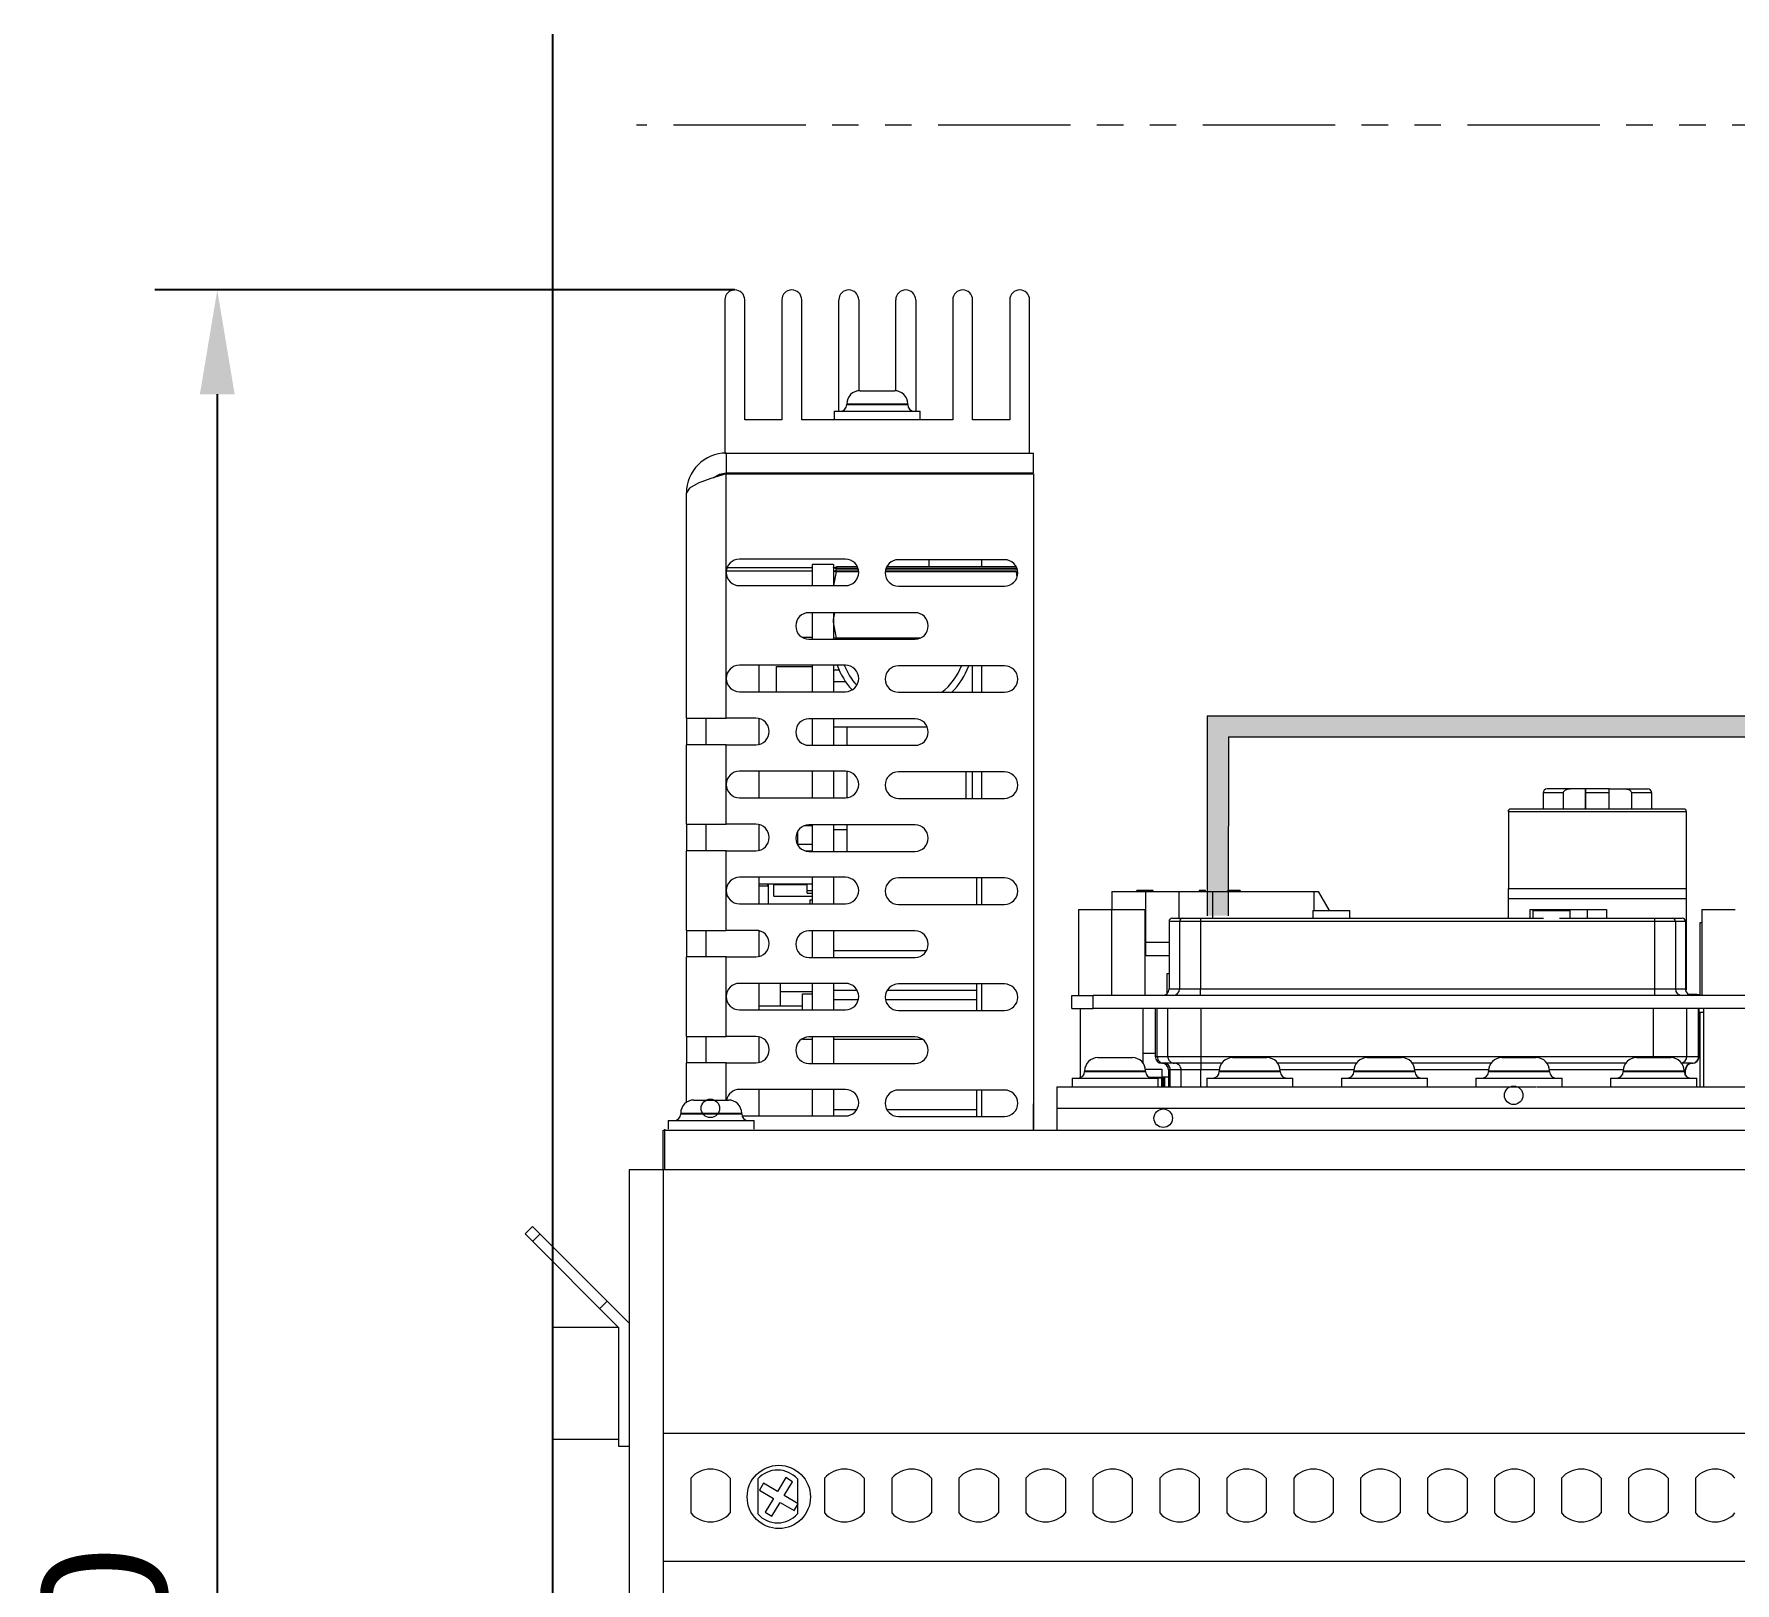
# Model space of a CAD drawing. Extents: x -194 to 239, y -574 to -265.
# Drawn here: x -146.89 to -106.08, y -387.18 to -350.04 of the extents above; entities that cross this region are included whole.
import ezdxf

# ---------------------------------------------------------------- set-up
doc = ezdxf.new("R2010")
doc.units = 0
doc.header["$LTSCALE"] = 0.5
doc.header["$PDMODE"] = 2
doc.linetypes.add('PHANTOM', pattern=[12.7, 6.35, -1.27, 1.27, -1.27, 1.27, -1.27])
doc.layers.get('0').update_dxf_attribs({"linetype": 'CONTINUOUS'})
doc.layers.get('DEFPOINTS').update_dxf_attribs({"linetype": 'CONTINUOUS'})
doc.layers.add('1', color=7, linetype='CONTINUOUS')
doc.styles.get("Standard").update_dxf_attribs({"font": 'arial.ttf', "height": 3})
doc.dimstyles.get("Standard").update_dxf_attribs({"dimtxt": 0.18, "dimasz": 0.18, "dimexe": 0.18, "dimexo": 0.0625, "dimgap": 0.09, "dimtad": 0, "dimtih": 1, "dimtoh": 1, "dimdec": 4, "dimzin": 0, "dimdsep": 46, "dimtxsty": 'Standard', "dimcen": 0.09, "dimadec": 0, "dimazin": 0, "dimtfac": 1, "dimtdec": 4, "dimtofl": 0, "dimtmove": 0, "dimatfit": 3, "dimfxl": 1, "dimtolj": 1, "dimtzin": 0, "dimarcsym": 0})

# ---------------------------------------------------------------- blocks, each defined once
blk = doc.blocks.new('*D146')
at = {"color": 1, "lineweight": -2, "transparency": 16777216}
for p, q in [((-130.075, -356.176), (-143.989, -356.176)), ((-142.489, -358.676), (-142.489, -430.268)), ((-133.664, -432.768), (-143.989, -432.768))]:
    blk.add_line(p, q, dxfattribs=at)
at = {"color": 1, "lineweight": 5, "transparency": 16777216}
for points in [[(-142.906, -358.676), (-142.072, -358.676), (-142.489, -356.176)], [(-142.906, -430.268), (-142.072, -430.268), (-142.489, -432.768)]]:
    blk.add_solid(points, dxfattribs=at)
at = {"layer": 'DEFPOINTS', "color": 0, "lineweight": 5, "transparency": 16777216}
for p in [(-130.075, -356.176), (-142.489, -432.768), (-130.075, -432.768)]:
    blk.add_point(p, dxfattribs=at)
at = {"color": 7, "lineweight": 5, "transparency": 16777216, "insert": (-144.917, -391.557), "char_height": 3, "attachment_point": 5, "rotation": 90}
blk.add_mtext('\\A1;260,0', dxfattribs=at)
blk = doc.blocks.new('*D145')
at = {"color": 1, "linetype": 'ByBlock', "lineweight": -2, "transparency": 16777216}
for p, q in [((-134.445, -350.04), (-134.445, -450.063)), ((6.811, -350.04), (6.811, -450.063)), ((-136.945, -448.563), (-139.445, -448.563)), ((-134.445, -448.563), (6.811, -448.563)), ((9.311, -448.563), (26.598, -448.563))]:
    blk.add_line(p, q, dxfattribs=at)
at = {"color": 1, "linetype": 'ByBlock', "lineweight": 5, "transparency": 16777216}
for points in [[(-136.945, -448.146), (-136.945, -448.979), (-134.445, -448.563)], [(9.311, -448.146), (9.311, -448.979), (6.811, -448.563)]]:
    blk.add_solid(points, dxfattribs=at)
at = {"layer": 'DEFPOINTS', "color": 0, "linetype": 'ByBlock', "lineweight": 5, "transparency": 16777216}
for p in [(-134.445, -350.04), (6.811, -350.04), (6.811, -448.563)]:
    blk.add_point(p, dxfattribs=at)
at = {"color": 7, "linetype": 'ByBlock', "lineweight": 5, "transparency": 16777216, "insert": (20.856, -446.135), "char_height": 3, "attachment_point": 5}
blk.add_mtext('\\A1;{\\fArial|b0|i0|c238|p34;447,0}', dxfattribs=at)

msp = doc.modelspace()

# ---------------------------------------------------------------- hatches: boundary and pattern name
at = {"lineweight": 5}
msp.add_hatch(color=256, dxfattribs=at).paths.add_polyline_path([(-118.74152, -366.38786), (-118.73977, -371.17969), (-118.23977, -371.17969), (-118.23345, -366.88786), (-72.60167, -366.88786), (-69.15688, -371.36218), (-68.80326, -371.00869), (-72.36085, -366.38786)])

# ---------------------------------------------------------------- linework, layer by layer
at = {"color": 7, "linetype": 'Continuous', "lineweight": 5}
for p, q in [((-130.31312, -356.41403), (-130.31312, -360.08595)), ((-129.83624, -359.29116), (-129.83624, -356.41403)), ((-128.94608, -356.41403), (-128.94608, -359.29116)), ((-128.4692, -359.29116), (-128.4692, -356.41403)), ((-127.57905, -359.08452), (-127.57905, -356.41403)), ((-127.10217, -356.41403), (-127.10217, -358.59334)), ((-126.21201, -358.59334), (-126.21201, -356.41403)), ((-125.73513, -356.41403), (-125.73513, -359.08452)), ((-124.84497, -356.41403), (-124.84497, -359.29116)), ((-124.3681, -359.29116), (-124.3681, -356.41403)), ((-123.47794, -356.41403), (-123.47794, -359.29116)), ((-123.00106, -360.08595), (-123.00106, -356.41403)), ((-127.07038, -358.59175), (-126.2438, -358.59175)), ((-127.38829, -358.90966), (-125.92589, -358.90966)), ((-127.38829, -358.90966), (-127.38829, -358.92556)), ((-127.38829, -358.92556), (-125.92589, -358.92556)), ((-125.92589, -358.92556), (-125.92589, -358.90966)), ((-128.94608, -359.29116), (-129.83624, -359.29116)), ((-124.84497, -359.29116), (-128.4692, -359.29116)), ((-127.69031, -359.08452), (-125.62386, -359.08452)), ((-127.69031, -359.08452), (-127.69031, -359.29116)), ((-125.62386, -359.29116), (-125.62386, -359.08452)), ((-123.47794, -359.29116), (-124.3681, -359.29116)), ((-130.31312, -360.08595), (-130.28132, -360.08595)), ((-130.28132, -360.08595), (-122.90569, -360.08595)), ((-130.28132, -360.08595), (-130.28132, -360.56282)), ((-122.90569, -360.56282), (-122.90569, -360.08595)), ((-130.46099, -360.60218), (-130.28132, -360.5853)), ((-130.28132, -360.56282), (-122.90569, -360.56282)), ((-130.28132, -362.94719), (-130.28132, -360.5853)), ((-130.28132, -360.5853), (-122.90569, -360.5853)), ((-129.83624, -360.57397), (-123.47794, -360.57397)), ((-129.83624, -360.57397), (-129.83624, -360.5853)), ((-127.03858, -360.56282), (-127.02744, -360.57397)), ((-126.975, -360.56282), (-126.975, -360.57397)), ((-126.33918, -360.57397), (-126.33918, -360.56282)), ((-126.28674, -360.57397), (-126.27559, -360.56282)), ((-123.47794, -360.57397), (-123.47794, -360.5853)), ((-122.90569, -360.5853), (-122.90569, -376.29963)), ((-131.23507, -366.44426), (-131.23507, -361.03969)), ((-127.42009, -362.62927), (-129.96341, -362.62927)), ((-128.21488, -362.75646), (-128.21488, -363.2651)), ((-127.70621, -362.75646), (-128.21488, -362.75646)), ((-127.70621, -362.75646), (-127.70621, -363.2651)), ((-123.6051, -362.64326), (-126.14843, -362.64326)), ((-125.41708, -362.64326), (-125.41709, -362.8176)), ((-124.14566, -362.8176), (-124.14567, -362.64326)), ((-130.28132, -365.49051), (-130.28132, -362.94719)), ((-128.21488, -362.91539), (-130.27973, -362.91539)), ((-128.21488, -362.83592), (-130.26121, -362.83592)), ((-127.70582, -362.83497), (-127.70621, -362.83563)), ((-127.70582, -362.91445), (-127.70621, -362.91511)), ((-127.69706, -363.2651), (-127.63522, -362.93445)), ((-127.63522, -362.8176), (-127.64157, -362.85209)), ((-127.64025, -362.88185), (-127.63522, -362.85497)), ((-127.12978, -362.8176), (-127.63522, -362.8176)), ((-127.11584, -362.85497), (-127.63522, -362.85497)), ((-127.10615, -362.89708), (-127.63522, -362.89708)), ((-127.10242, -362.93445), (-127.63522, -362.93445)), ((-123.32638, -362.93445), (-126.46522, -362.93445)), ((-123.32638, -362.89708), (-126.45981, -362.89708)), ((-123.32638, -362.85497), (-126.44808, -362.85497)), ((-123.32638, -362.8176), (-126.43208, -362.8176)), ((-123.30301, -362.85141), (-123.32638, -362.85497)), ((-123.32638, -362.85497), (-123.32163, -362.88208)), ((-123.32638, -362.93445), (-123.30512, -363.05556)), ((-129.96341, -363.2651), (-127.42009, -363.2651)), ((-126.14843, -363.27909), (-123.6051, -363.27909)), ((-125.75103, -363.91492), (-128.29435, -363.91492)), ((-128.21488, -363.91492), (-128.21488, -364.55075)), ((-127.70621, -363.91492), (-127.70621, -364.55075)), ((-127.63523, -364.52271), (-127.70621, -364.1383)), ((-128.45871, -364.50497), (-128.21488, -364.50497)), ((-128.29435, -364.55075), (-125.75103, -364.55075)), ((-127.70621, -364.50469), (-127.70583, -364.50534)), ((-127.70422, -364.55075), (-127.70143, -364.50591)), ((-125.62048, -364.52271), (-127.63523, -364.52271)), ((-127.54506, -364.55075), (-127.54328, -364.52271)), ((-127.42009, -365.17259), (-129.96341, -365.17259)), ((-129.48653, -365.80842), (-129.48653, -365.17259)), ((-129.07325, -365.20441), (-128.21488, -365.20441)), ((-129.07325, -365.80842), (-129.07325, -365.20441)), ((-128.21488, -365.17259), (-128.21488, -365.80842)), ((-127.70621, -365.17259), (-127.70621, -365.80842)), ((-123.6051, -365.18658), (-126.14843, -365.18658)), ((-124.3681, -365.82241), (-124.3681, -365.18658)), ((-130.28132, -366.44426), (-130.28132, -365.49051)), ((-127.57031, -365.29184), (-127.70621, -365.29184)), ((-127.70621, -365.56206), (-127.42317, -365.56206)), ((-129.96341, -365.80842), (-127.42009, -365.80842)), ((-126.14843, -365.82241), (-123.6051, -365.82241)), ((-131.23507, -366.44426), (-131.23507, -367.08009)), ((-131.23507, -366.44426), (-130.28132, -366.44426)), ((-130.7582, -367.08009), (-130.7582, -366.44426)), ((-129.56601, -366.44426), (-130.28132, -366.44426)), ((-129.48653, -367.06999), (-129.48653, -366.45435)), ((-125.75103, -366.45824), (-128.29435, -366.45824)), ((-128.21488, -366.45824), (-128.21488, -367.09407)), ((-127.70621, -366.45824), (-127.70621, -367.09407)), ((-127.38829, -366.66269), (-127.70621, -366.66269)), ((-127.38829, -366.66269), (-127.38829, -367.09407)), ((-125.45405, -366.66269), (-127.38829, -366.66269)), ((-130.28132, -367.08009), (-131.23507, -367.08009)), ((-131.23507, -368.98758), (-131.23507, -367.08009)), ((-130.28132, -368.03383), (-130.28132, -367.08009)), ((-130.28132, -367.08009), (-129.56601, -367.08009)), ((-128.29435, -367.09407), (-125.75103, -367.09407)), ((-130.28132, -368.98758), (-130.28132, -368.03383)), ((-127.42009, -367.71592), (-129.96341, -367.71592)), ((-129.48653, -368.35175), (-129.48653, -367.71592)), ((-128.21488, -367.71592), (-128.21488, -368.35175)), ((-127.70621, -367.71592), (-127.70621, -368.35175)), ((-127.38829, -367.71751), (-127.38829, -368.29995)), ((-123.6051, -367.7299), (-126.14843, -367.7299)), ((-124.52705, -368.36573), (-124.52705, -367.7299)), ((-124.3681, -368.36573), (-124.3681, -367.7299)), ((-124.14556, -368.36573), (-124.14556, -367.7299)), ((-129.96341, -368.35175), (-127.42009, -368.35175)), ((-127.38829, -368.29995), (-127.38829, -368.35015)), ((-126.14843, -368.36573), (-123.6051, -368.36573)), ((-110.19574, -368.23556), (-110.68432, -368.23556)), ((-110.68432, -368.23556), (-110.68432, -368.61706)), ((-110.03239, -368.14019), (-110.5792, -368.14019)), ((-110.19574, -368.61706), (-110.19574, -368.23556)), ((-109.66698, -368.14019), (-110.03239, -368.14019)), ((-109.66698, -368.61706), (-109.66698, -368.14019)), ((-109.66698, -368.14019), (-109.66698, -368.23556)), ((-109.09474, -368.14019), (-109.66698, -368.14019)), ((-109.09474, -368.23556), (-109.66698, -368.23556)), ((-109.66698, -368.23556), (-109.66698, -368.61706)), ((-109.09474, -368.14019), (-108.72933, -368.14019)), ((-109.09474, -368.23556), (-109.09474, -368.14019)), ((-109.09474, -368.61706), (-109.09474, -368.23556)), ((-108.72933, -368.14019), (-108.17517, -368.14019)), ((-108.07741, -368.23556), (-108.56599, -368.23556)), ((-108.56599, -368.23556), (-108.56599, -368.61706)), ((-108.07741, -368.61706), (-108.07741, -368.23556)), ((-111.47911, -368.61706), (-111.51259, -368.65054)), ((-111.51089, -368.68064), (-111.51089, -368.64952)), ((-111.51089, -368.65223), (-111.51089, -368.68064)), ((-111.51089, -368.68064), (-111.51089, -370.52455)), ((-111.51089, -368.68064), (-107.25083, -368.68064)), ((-111.47911, -368.61706), (-107.28262, -368.61706)), ((-107.24914, -368.65054), (-107.28262, -368.61706)), ((-107.25083, -368.68064), (-107.25083, -368.64952)), ((-107.25083, -368.68064), (-107.25083, -370.52455)), ((-131.23507, -368.98758), (-131.23507, -369.62341)), ((-131.23507, -368.98758), (-130.28132, -368.98758)), ((-130.7582, -369.62341), (-130.7582, -368.98758)), ((-129.56601, -368.98758), (-130.28132, -368.98758)), ((-129.48653, -369.61331), (-129.48653, -368.99767)), ((-128.56458, -369.46447), (-128.56458, -369.15201)), ((-128.39932, -369.01939), (-128.21488, -369.01939)), ((-125.75103, -369.00156), (-128.29435, -369.00156)), ((-128.21488, -369.00156), (-128.21488, -369.63739)), ((-127.70621, -369.00156), (-127.70621, -369.63739)), ((-127.38829, -369.11858), (-127.70621, -369.11858)), ((-127.38829, -369.00156), (-127.38829, -369.11858)), ((-127.38829, -369.11858), (-127.38829, -369.63739)), ((-130.28132, -369.62341), (-131.23507, -369.62341)), ((-131.23507, -371.5309), (-131.23507, -369.62341)), ((-130.28132, -370.57715), (-130.28132, -369.62341)), ((-130.28132, -369.62341), (-129.56601, -369.62341)), ((-128.56458, -369.48695), (-128.56458, -369.46447)), ((-128.56458, -369.46447), (-128.21488, -369.46447)), ((-128.38753, -369.62343), (-128.21488, -369.62343)), ((-128.29435, -369.63739), (-125.75103, -369.63739)), ((-127.42009, -370.25924), (-129.96341, -370.25924)), ((-129.48653, -370.89507), (-129.48653, -370.25924)), ((-129.48653, -370.4182), (-128.21488, -370.4182)), ((-129.48653, -370.46591), (-129.26399, -370.46591)), ((-129.27908, -370.46591), (-129.27908, -370.4182)), ((-129.26399, -370.89507), (-129.26399, -370.4182)), ((-129.13683, -370.71229), (-129.13683, -370.44206)), ((-128.34204, -370.44206), (-129.13683, -370.44206)), ((-128.34204, -370.57304), (-128.34204, -370.4182)), ((-128.21488, -370.25924), (-128.21488, -370.89507)), ((-127.70621, -370.25924), (-127.70621, -370.89507)), ((-123.6051, -370.27323), (-126.14843, -370.27323)), ((-124.27273, -370.27323), (-124.27273, -370.90905)), ((-124.14556, -370.90905), (-124.14556, -370.27323)), ((-130.28132, -371.5309), (-130.28132, -370.57715)), ((-129.96341, -370.89507), (-127.42009, -370.89507)), ((-129.13683, -370.71229), (-128.21488, -370.71229)), ((-128.34204, -370.57304), (-128.21488, -370.57304)), ((-128.34204, -370.64076), (-128.34204, -370.57304)), ((-128.34204, -370.64076), (-128.21488, -370.64076)), ((-128.26256, -370.89507), (-128.26256, -370.79654)), ((-128.26256, -370.79654), (-128.21488, -370.79654)), ((-126.14843, -370.90905), (-123.6051, -370.90905)), ((-121.03126, -370.59941), (-120.22375, -370.59941)), ((-121.03126, -370.59941), (-121.03126, -371.02751)), ((-120.38406, -370.57518), (-120.42564, -370.57518)), ((-120.42564, -370.59941), (-120.42564, -370.57518)), ((-120.20116, -370.57518), (-120.38406, -370.57518)), ((-120.38406, -370.59941), (-120.38406, -370.57518)), ((-120.22375, -370.59941), (-119.41625, -370.59941)), ((-120.22375, -370.59941), (-120.22375, -371.81067)), ((-120.17623, -370.57518), (-120.20116, -370.57518)), ((-120.20116, -370.59941), (-120.20116, -370.57518)), ((-120.14297, -370.57518), (-120.17623, -370.57518)), ((-120.17623, -370.59941), (-120.17623, -370.57518)), ((-120.14297, -370.57518), (-120.12634, -370.57518)), ((-120.14297, -370.59941), (-120.14297, -370.57518)), ((-120.09309, -370.57518), (-120.12634, -370.57518)), ((-120.12634, -370.57518), (-120.12634, -370.59941)), ((-120.05983, -370.57518), (-120.09309, -370.57518)), ((-120.09309, -370.59941), (-120.09309, -370.57518)), ((-120.0432, -370.57518), (-120.05983, -370.57518)), ((-120.05983, -370.59941), (-120.05983, -370.57518)), ((-120.03489, -370.57518), (-120.0432, -370.57518)), ((-120.0432, -370.59941), (-120.0432, -370.57518)), ((-120.03489, -370.59941), (-120.03489, -370.57518)), ((-119.41625, -370.59941), (-118.60875, -370.59941)), ((-119.41625, -371.2367), (-119.41625, -370.59941)), ((-118.77951, -370.57518), (-118.93174, -370.57518)), ((-118.93174, -370.57518), (-118.93174, -370.59941)), ((-118.77951, -370.59941), (-118.77951, -370.57518)), ((-118.60875, -370.59941), (-116.18623, -370.59941)), ((-118.60875, -371.2367), (-118.60875, -370.59941)), ((-118.24537, -370.59941), (-118.24537, -370.57518)), ((-117.94766, -370.57518), (-118.24537, -370.57518)), ((-117.94766, -370.57518), (-117.94766, -370.59941)), ((-116.18623, -370.59941), (-116.07805, -370.59941)), ((-116.18623, -370.59941), (-116.18623, -371.05403)), ((-116.07805, -370.59941), (-115.81557, -371.05403)), ((-111.51089, -370.52455), (-107.25083, -370.52455)), ((-111.51089, -370.77888), (-111.51089, -370.52455)), ((-111.51089, -371.2367), (-111.51089, -370.77888)), ((-107.25083, -370.77888), (-111.51089, -370.77888)), ((-107.25083, -370.52455), (-107.25083, -370.77888)), ((-107.25083, -370.77888), (-107.25083, -372.80239)), ((-121.82849, -371.02751), (-121.03371, -371.02751)), ((-121.82849, -371.02751), (-121.82849, -373.09396)), ((-121.03371, -371.02751), (-120.23892, -371.02751)), ((-121.03371, -371.02751), (-121.03371, -373.09396)), ((-120.23892, -371.02751), (-120.23892, -373.09396)), ((-119.40426, -371.31745), (-119.65691, -371.31745)), ((-119.65691, -371.31745), (-119.65691, -372.93246)), ((-119.57616, -371.2367), (-119.32474, -371.2367)), ((-119.40426, -371.31745), (-119.40426, -372.93246)), ((-118.90326, -371.31745), (-119.40426, -371.31745)), ((-119.32474, -371.2367), (-118.90326, -371.2367)), ((-118.90326, -371.2367), (-118.90326, -371.31745)), ((-118.90326, -371.2367), (-110.67431, -371.2367)), ((-118.90326, -371.31745), (-118.90326, -372.93246)), ((-108.01062, -371.31745), (-118.90326, -371.31745)), ((-116.20905, -371.05403), (-115.31889, -371.05403)), ((-116.20905, -371.05403), (-116.20905, -371.2367)), ((-115.31889, -371.2367), (-115.31889, -371.05403)), ((-110.99924, -371.02751), (-110.54036, -371.02751)), ((-110.99924, -371.02751), (-110.99924, -371.2367)), ((-110.92798, -371.05403), (-110.03781, -371.05403)), ((-110.92798, -371.05403), (-110.92798, -371.2367)), ((-110.54036, -371.02751), (-109.62262, -371.02751)), ((-110.54036, -371.02751), (-110.54036, -371.05403)), ((-110.29146, -371.2367), (-108.01062, -371.2367)), ((-110.03781, -371.2367), (-110.03781, -371.05403)), ((-109.62262, -371.02751), (-109.16375, -371.02751)), ((-109.62262, -371.02751), (-109.62262, -371.2367)), ((-109.16375, -371.02751), (-109.16375, -371.2367)), ((-108.01062, -371.2367), (-108.01062, -371.31745)), ((-108.01062, -371.2367), (-107.58914, -371.2367)), ((-108.01062, -371.31745), (-108.01062, -372.93246)), ((-107.50962, -371.31745), (-108.01062, -371.31745)), ((-107.58914, -371.2367), (-107.35053, -371.2367)), ((-107.26978, -371.31745), (-107.50962, -371.31745)), ((-107.50962, -371.31745), (-107.50962, -372.93246)), ((-107.26978, -371.31745), (-107.26978, -372.93246)), ((-106.87351, -371.02751), (-106.07872, -371.02751)), ((-106.87351, -371.02751), (-106.87351, -373.09396)), ((-131.23507, -371.5309), (-131.23507, -372.16673)), ((-131.23507, -371.5309), (-130.28132, -371.5309)), ((-130.7582, -372.16673), (-130.7582, -371.5309)), ((-129.56601, -371.5309), (-130.28132, -371.5309)), ((-129.48653, -372.15664), (-129.48653, -371.54099)), ((-125.75103, -371.54488), (-128.29435, -371.54488)), ((-128.21488, -371.54488), (-128.21488, -372.18072)), ((-127.70621, -371.54488), (-127.70621, -372.18072)), ((-106.91553, -371.34015), (-106.87351, -371.34015)), ((-106.91553, -373.09396), (-106.91553, -371.34015)), ((-125.47445, -372.01956), (-127.70621, -372.01956)), ((-120.23892, -372.13176), (-119.65691, -372.13176)), ((-120.22375, -371.81067), (-120.22375, -372.13176)), ((-120.22375, -371.81067), (-119.65691, -371.81067)), ((-130.28132, -372.16673), (-131.23507, -372.16673)), ((-131.23507, -374.07422), (-131.23507, -372.16673)), ((-130.28132, -373.12048), (-130.28132, -372.16673)), ((-130.28132, -372.16673), (-129.56601, -372.16673)), ((-128.29435, -372.18072), (-125.75103, -372.18072)), ((-127.42009, -372.80256), (-129.96341, -372.80256)), ((-129.48653, -373.43839), (-129.48653, -372.80256)), ((-128.97787, -372.99333), (-128.97787, -372.80256)), ((-128.21488, -372.80256), (-128.21488, -373.43839)), ((-127.70621, -372.80256), (-127.70621, -373.43839)), ((-123.6051, -372.81655), (-126.14843, -372.81655)), ((-124.27273, -372.81655), (-124.27273, -372.9733)), ((-124.14556, -373.45238), (-124.14556, -372.81655)), ((-119.65691, -372.57684), (-119.70905, -372.57684)), ((-119.70905, -372.57684), (-119.70905, -373.0513)), ((-119.65691, -372.93246), (-119.40426, -372.93246)), ((-119.40426, -372.93246), (-118.90326, -372.93246)), ((-118.90326, -372.93246), (-108.01062, -372.93246)), ((-118.90326, -373.09396), (-118.90326, -372.93246)), ((-108.01062, -372.93246), (-107.50962, -372.93246)), ((-108.01062, -372.93246), (-108.01062, -373.09396)), ((-107.50962, -372.93246), (-107.26978, -372.93246)), ((-107.26978, -372.80239), (-107.25083, -372.80239)), ((-107.25083, -372.80239), (-107.25083, -372.95694)), ((-130.28132, -374.07422), (-130.28132, -373.12048)), ((-129.48653, -373.34302), (-128.45331, -373.34302)), ((-128.97787, -373.34302), (-128.97787, -372.99333)), ((-128.97787, -372.99333), (-128.21488, -372.99333)), ((-128.45331, -373.05692), (-128.21488, -373.05692)), ((-128.45331, -373.43839), (-128.45331, -373.05692)), ((-127.13829, -372.9733), (-127.70621, -372.9733)), ((-127.11124, -373.19585), (-127.70621, -373.19585)), ((-124.27273, -373.19585), (-126.46036, -373.19585)), ((-124.27273, -372.9733), (-126.42247, -372.9733)), ((-124.27273, -372.9733), (-124.27273, -373.19585)), ((-124.27273, -373.19585), (-124.27273, -373.45238)), ((-121.98656, -373.09396), (-121.47784, -373.09396)), ((-121.98656, -373.40889), (-121.98656, -373.09396)), ((-121.47784, -373.40889), (-121.47784, -373.09396)), ((-105.63459, -373.09396), (-121.47784, -373.09396)), ((-107.26403, -372.9752), (-107.24622, -372.96492)), ((-106.9965, -373.06787), (-107.1963, -373.06787)), ((-106.91553, -373.07836), (-106.9965, -373.06787)), ((-129.96341, -373.43839), (-127.42009, -373.43839)), ((-126.14843, -373.45238), (-123.6051, -373.45238)), ((-121.98656, -373.40889), (-121.47784, -373.40889)), ((-121.79277, -373.40889), (-121.79277, -375.06827)), ((-105.63459, -373.40889), (-121.47784, -373.40889)), ((-120.27466, -374.72156), (-120.27466, -373.40889)), ((-119.98971, -373.40889), (-119.98971, -374.55555)), ((-119.94006, -374.55555), (-119.94006, -373.40889)), ((-119.68496, -374.55555), (-119.68496, -373.40889)), ((-118.88965, -374.55555), (-118.88965, -373.40889)), ((-108.036, -374.55555), (-108.036, -373.40889)), ((-107.23569, -374.55555), (-107.23569, -373.40889)), ((-106.95499, -374.55555), (-106.95499, -373.40889)), ((-106.94192, -374.55555), (-106.94192, -373.40889)), ((-106.83777, -373.50198), (-106.94192, -373.50198)), ((-106.94192, -373.69898), (-106.91553, -373.69322)), ((-106.94192, -373.7037), (-106.91553, -373.7037)), ((-106.91553, -375.2823), (-106.91553, -373.50198)), ((-106.83777, -373.40889), (-106.83777, -375.2823)), ((-131.23507, -374.07422), (-131.23507, -374.71005)), ((-131.23507, -374.07422), (-130.28132, -374.07422)), ((-130.7582, -374.71005), (-130.7582, -374.07422)), ((-129.56601, -374.07422), (-130.28132, -374.07422)), ((-129.48653, -374.69996), (-129.48653, -374.08432)), ((-128.45331, -374.13783), (-128.45331, -374.1308)), ((-128.45331, -374.13783), (-128.21488, -374.13783)), ((-125.75103, -374.08821), (-128.29435, -374.08821)), ((-128.21488, -374.08821), (-128.21488, -374.72404)), ((-127.70621, -374.08821), (-127.70621, -374.72404)), ((-125.56325, -374.14959), (-127.70621, -374.14959)), ((-121.3638, -374.58289), (-121.09558, -374.58289)), ((-121.09558, -374.58289), (-120.53722, -374.58289)), ((-119.98971, -374.48433), (-120.27466, -374.48433)), ((-119.98971, -374.55555), (-119.94006, -374.55555)), ((-119.94006, -374.55555), (-119.68496, -374.55555)), ((-119.68496, -374.55555), (-118.88965, -374.55555)), ((-118.88965, -374.55555), (-108.036, -374.55555)), ((-118.13378, -374.58289), (-117.86556, -374.58289)), ((-117.86556, -374.58289), (-117.3072, -374.58289)), ((-114.90376, -374.58289), (-114.63554, -374.58289)), ((-114.63554, -374.58289), (-114.07718, -374.58289)), ((-111.67374, -374.58289), (-111.40552, -374.58289)), ((-111.40552, -374.58289), (-110.84716, -374.58289)), ((-108.44373, -374.58289), (-108.1755, -374.58289)), ((-108.1755, -374.58289), (-107.61714, -374.58289)), ((-108.036, -374.55555), (-107.23569, -374.55555)), ((-108.036, -374.55555), (-108.03593, -374.58289)), ((-107.23569, -374.55555), (-106.95499, -374.55555)), ((-106.95499, -374.55555), (-106.94192, -374.55555)), ((-106.94192, -374.29694), (-106.91553, -374.29694)), ((-106.94192, -374.33953), (-106.91553, -374.33953)), ((-130.28132, -374.71005), (-131.23507, -374.71005)), ((-131.23507, -375.65692), (-131.23507, -374.71005)), ((-130.28132, -375.60022), (-130.28132, -374.71005)), ((-130.28132, -374.71005), (-129.56601, -374.71005)), ((-128.29435, -374.72404), (-125.75103, -374.72404)), ((-121.68171, -374.9008), (-121.20717, -374.9008)), ((-121.68171, -374.9008), (-121.68171, -374.9167)), ((-121.68171, -374.9167), (-121.20717, -374.9167)), ((-121.20717, -374.9008), (-120.21931, -374.9008)), ((-121.20717, -374.9167), (-120.21931, -374.9167)), ((-120.2218, -374.86106), (-119.82827, -374.86106)), ((-120.21931, -374.9167), (-120.21931, -374.9008)), ((-119.82827, -374.86106), (-119.82827, -375.05181)), ((-119.78357, -374.71705), (-119.82821, -374.71705)), ((-119.52566, -374.71705), (-119.78357, -374.71705)), ((-119.62741, -374.87855), (-119.66671, -374.87855)), ((-119.66671, -374.87855), (-119.66671, -375.2823)), ((-119.36632, -374.87855), (-119.62741, -374.87855)), ((-119.62741, -375.2823), (-119.62741, -374.87855)), ((-118.89112, -374.71705), (-119.52566, -374.71705)), ((-118.89279, -374.87855), (-119.36632, -374.87855)), ((-119.36632, -375.2823), (-119.36632, -374.87855)), ((-118.45092, -374.87855), (-118.89279, -374.87855)), ((-118.89279, -375.2823), (-118.89279, -374.87855)), ((-118.39321, -374.71705), (-118.89112, -374.71705)), ((-118.45169, -374.9008), (-117.97715, -374.9008)), ((-118.45169, -374.9008), (-118.45169, -374.9167)), ((-118.45169, -374.9167), (-117.97715, -374.9167)), ((-117.97715, -374.9008), (-116.98929, -374.9008)), ((-117.97715, -374.9167), (-116.98929, -374.9167)), ((-115.16319, -374.71705), (-117.04776, -374.71705)), ((-115.2209, -374.87855), (-116.99006, -374.87855)), ((-116.98929, -374.9167), (-116.98929, -374.9008)), ((-115.22167, -374.9008), (-114.74713, -374.9008)), ((-115.22167, -374.9008), (-115.22167, -374.9167)), ((-115.22167, -374.9167), (-114.74713, -374.9167)), ((-114.74713, -374.9008), (-113.75927, -374.9008)), ((-114.74713, -374.9167), (-113.75927, -374.9167)), ((-111.93317, -374.71705), (-113.81775, -374.71705)), ((-111.99088, -374.87855), (-113.76005, -374.87855)), ((-113.75927, -374.9167), (-113.75927, -374.9008)), ((-111.99166, -374.9008), (-111.51711, -374.9008)), ((-111.99166, -374.9008), (-111.99166, -374.9167)), ((-111.99166, -374.9167), (-111.51711, -374.9167)), ((-111.51711, -374.9008), (-110.52925, -374.9008)), ((-111.51711, -374.9167), (-110.52925, -374.9167)), ((-108.70315, -374.71705), (-110.58773, -374.71705)), ((-108.76086, -374.87855), (-110.53003, -374.87855)), ((-110.52925, -374.9167), (-110.52925, -374.9008)), ((-108.76164, -374.9008), (-108.28709, -374.9008)), ((-108.76164, -374.9008), (-108.76164, -374.9167)), ((-108.76164, -374.9167), (-108.28709, -374.9167)), ((-108.28709, -374.9008), (-107.29923, -374.9008)), ((-108.28709, -374.9167), (-107.29923, -374.9167)), ((-107.11403, -374.71705), (-107.35771, -374.71705)), ((-107.27308, -374.87855), (-107.30001, -374.87855)), ((-107.29923, -374.9167), (-107.29923, -374.9008)), ((-107.26492, -374.87855), (-107.27308, -374.87855)), ((-107.27308, -375.00404), (-107.27308, -374.87855)), ((-107.26492, -375.01533), (-107.26492, -374.87855)), ((-107.10342, -374.71705), (-107.11403, -374.71705)), ((-127.42009, -375.34588), (-129.96341, -375.34588)), ((-129.48653, -375.98171), (-129.48653, -375.34588)), ((-128.21488, -375.34588), (-128.21488, -375.98171)), ((-127.70621, -375.34588), (-127.70621, -375.98171)), ((-123.6051, -375.35987), (-126.14843, -375.35987)), ((-124.27273, -375.35987), (-124.27273, -375.83454)), ((-124.14556, -375.9957), (-124.14556, -375.35987)), ((-122.34616, -375.2823), (-121.38409, -375.2823)), ((-122.34616, -375.2823), (-122.34616, -375.79097)), ((-121.98374, -375.07566), (-121.31318, -375.07566)), ((-121.98374, -375.07566), (-121.98374, -375.2823)), ((-121.38409, -375.2823), (-120.51693, -375.2823)), ((-121.31318, -375.07566), (-119.91728, -375.07566)), ((-120.51693, -375.2823), (-118.15407, -375.2823)), ((-120.14408, -375.05181), (-119.82827, -375.05181)), ((-120.04891, -375.07566), (-120.04891, -375.05181)), ((-120.04891, -375.06491), (-120.02776, -375.06491)), ((-120.02776, -375.05181), (-120.02776, -375.06491)), ((-119.97451, -375.05181), (-119.97451, -375.06491)), ((-119.97451, -375.06491), (-119.93457, -375.06491)), ((-119.93457, -375.06491), (-119.93457, -375.05181)), ((-119.93457, -375.06491), (-119.84138, -375.06491)), ((-119.91728, -375.2823), (-119.91728, -375.07566)), ((-119.84138, -375.05181), (-119.84138, -375.06491)), ((-119.84138, -375.06491), (-119.78813, -375.06491)), ((-119.66671, -375.05181), (-119.82827, -375.05181)), ((-119.82795, -375.2823), (-119.82795, -375.06491)), ((-119.81205, -375.06491), (-119.81205, -375.2823)), ((-119.78813, -375.05181), (-119.78813, -375.06491)), ((-119.78813, -375.06491), (-119.7755, -375.06491)), ((-119.7755, -375.2823), (-119.7755, -375.05181)), ((-119.7615, -375.2823), (-119.7615, -375.05181)), ((-118.75372, -375.07566), (-118.08316, -375.07566)), ((-118.75372, -375.07566), (-118.75372, -375.2823)), ((-118.15407, -375.2823), (-117.27509, -375.2823)), ((-118.08316, -375.07566), (-116.68727, -375.07566)), ((-117.28691, -375.2823), (-114.92405, -375.2823)), ((-116.68727, -375.2823), (-116.68727, -375.07566)), ((-115.5237, -375.07566), (-114.85314, -375.07566)), ((-115.5237, -375.07566), (-115.5237, -375.2823)), ((-114.92405, -375.2823), (-114.05689, -375.2823)), ((-114.85314, -375.07566), (-113.45725, -375.07566)), ((-114.05689, -375.2823), (-111.69403, -375.2823)), ((-113.45725, -375.2823), (-113.45725, -375.07566)), ((-112.29368, -375.07566), (-111.62312, -375.07566)), ((-112.29368, -375.07566), (-112.29368, -375.2823)), ((-111.69403, -375.2823), (-110.84055, -375.2823)), ((-111.62312, -375.07566), (-110.22723, -375.07566)), ((-110.82688, -375.2823), (-108.46401, -375.2823)), ((-110.22723, -375.2823), (-110.22723, -375.07566)), ((-109.06366, -375.07566), (-108.3931, -375.07566)), ((-109.06366, -375.07566), (-109.06366, -375.2823)), ((-108.46401, -375.2823), (-107.59686, -375.2823)), ((-108.3931, -375.07566), (-106.99721, -375.07566)), ((-107.59686, -375.2823), (-105.23399, -375.2823)), ((-106.99721, -375.2823), (-106.99721, -375.07566)), ((-131.05386, -375.60022), (-130.76276, -375.60022)), ((-130.76276, -375.60022), (-130.22728, -375.60022)), ((-122.91678, -375.69165), (-122.91678, -376.32389)), ((-131.67379, -376.09299), (-130.94605, -376.09299)), ((-131.67379, -376.09299), (-131.67379, -376.29963)), ((-131.37177, -375.91813), (-130.85676, -375.91813)), ((-131.37177, -375.91813), (-131.37177, -375.93403)), ((-131.37177, -375.93403), (-130.85676, -375.93403)), ((-130.94605, -376.09299), (-129.60734, -376.09299)), ((-130.85676, -375.91813), (-129.90936, -375.91813)), ((-130.85676, -375.93403), (-129.90936, -375.93403)), ((-129.90936, -375.93403), (-129.90936, -375.91813)), ((-129.90204, -375.98171), (-127.42009, -375.98171)), ((-129.60734, -376.29963), (-129.60734, -376.09299)), ((-127.15191, -375.83454), (-127.70621, -375.83454)), ((-124.27273, -375.83454), (-126.42501, -375.83454)), ((-126.14843, -375.9957), (-123.6051, -375.9957)), ((-124.27273, -375.83454), (-124.27273, -375.9957)), ((-131.75327, -377.25337), (-131.75327, -376.29963))]:
    msp.add_line(p, q, dxfattribs=at)
at = {"color": 0, "lineweight": 5}
for p, q in [((-118.74152, -366.38786), (-72.36085, -366.38786)), ((-118.23345, -366.88786), (-72.60167, -366.88786))]:
    msp.add_line(p, q, dxfattribs=at)
at = {"lineweight": 5}
for p, q in [((-118.74152, -366.38786), (-118.73977, -371.17969)), ((-118.23345, -366.88786), (-118.23977, -371.17969)), ((-122.34616, -375.79097), (-83.05501, -375.79097)), ((-122.34616, -375.79097), (-122.34616, -376.32388)), ((-131.78852, -376.32529), (-112.36569, -376.32529)), ((4.97689, -377.27251), (-130.99372, -377.27251))]:
    msp.add_line(p, q, dxfattribs=at)
at = {"linetype": 'PHANTOM', "lineweight": 5}
msp.add_lwpolyline([(4.97689, -377.27251), (4.97689, -352.22233), (-132.43586, -352.22233)], dxfattribs=at)
at = {"color": 7, "linetype": 'Continuous', "lineweight": 5, "flags": 128}
for points in [[(-130.28132, -360.5853), (-130.64631, -360.6989), (-130.95572, -360.8125), (-131.16247, -360.9261), (-131.23507, -361.03969)], [(-130.59615, -360.68329), (-130.44169, -360.5906), (-130.28132, -360.56282)], [(-127.63522, -362.85497), (-127.65859, -362.85141), (-127.70621, -362.83629)], [(-127.63522, -362.93445), (-127.65859, -362.93088), (-127.70621, -362.91576)], [(-127.70502, -362.83497), (-127.70245, -362.83214), (-127.63522, -362.8176)], [(-127.70502, -362.91445), (-127.70245, -362.91162), (-127.63522, -362.89708)], [(-123.29287, -362.92767), (-123.30301, -362.93088), (-123.32638, -362.93445)], [(-127.70621, -364.13168), (-127.70439, -364.07507), (-127.6706, -363.91492)], [(-127.7049, -364.50534), (-127.70044, -364.50918), (-127.63523, -364.52271)], [(-124.14552, -365.82241), (-124.14554, -365.43414), (-124.14555, -365.18658)], [(-110.19574, -368.23556), (-110.1912, -368.21249), (-110.17917, -368.19246), (-110.15281, -368.16969), (-110.10201, -368.14849), (-110.03239, -368.14019)], [(-108.72933, -368.14019), (-108.63396, -368.15694), (-108.60459, -368.17254), (-108.58021, -368.19545), (-108.56925, -368.21594), (-108.56599, -368.23556)]]:
    msp.add_lwpolyline(points, dxfattribs=at)
at = {"color": 7, "linetype": 'Continuous', "lineweight": 5}
for centre, radius, start, end in [((-130.07468, -356.41403), 0.23844, 0, 180), ((-128.70764, -356.41403), 0.23844, 0, 180), ((-127.34061, -356.41403), 0.23844, 0, 180), ((-125.97357, -356.41403), 0.23844, 0, 180), ((-124.60654, -356.41403), 0.23844, 0, 180), ((-123.2395, -356.41403), 0.23844, 0, 180), ((-127.07038, -358.90966), 0.31792, 90, 180), ((-126.2438, -358.90966), 0.31792, 0, 90), ((-127.54725, -358.92556), 0.15896, 270, 0), ((-125.76693, -358.92556), 0.15896, 180, 270), ((-130.28133, -361.03969), 0.95374, 89.999339, 180.000092), ((-129.96341, -362.94719), 0.31792, 90, 180), ((-127.42009, -362.94719), 0.31792, 270, 90), ((-126.14842, -362.96117), 0.31792, 90, 270), ((-123.6051, -362.96117), 0.31792, 270, 90), ((-129.96341, -362.94719), 0.31792, 180, 270), ((-128.29435, -364.23283), 0.31792, 90, 270), ((-125.75103, -364.23283), 0.31792, 270, 90), ((-129.96341, -365.49051), 0.31792, 90, 180), ((-126.03715, -364.63216), 1.66906, 198.892659, 222.800846), ((-126.03715, -364.63216), 1.5101, 200.970057, 222.637802), ((-127.42009, -365.49051), 0.31792, 270, 90), ((-126.14842, -365.50449), 0.31792, 90, 270), ((-126.03715, -364.63216), 1.5101, 307.982975, 338.460595), ((-126.03715, -364.63216), 1.66906, 314.510042, 340.599145), ((-123.6051, -365.50449), 0.31792, 270, 90), ((-129.96341, -365.49051), 0.31792, 180, 270), ((-129.56601, -366.76217), 0.31792, 270, 90), ((-128.29435, -366.77616), 0.31792, 90, 270), ((-125.75103, -366.77616), 0.31792, 270, 90), ((-129.96341, -368.03383), 0.31792, 90, 180), ((-129.96341, -368.03383), 0.31792, 180, 270), ((-127.42009, -368.03383), 0.31792, 270, 90), ((-126.14842, -368.04782), 0.31792, 90, 270), ((-123.6051, -368.04782), 0.31792, 270, 90), ((-110.58894, -368.23556), 0.09537, 90, 180), ((-108.17279, -368.23556), 0.09537, 360, 90), ((-129.56601, -369.30549), 0.31792, 270, 90), ((-128.29435, -369.31948), 0.31792, 90, 270), ((-125.75103, -369.31948), 0.31792, 270, 90), ((-129.96341, -370.57715), 0.31792, 90, 180), ((-127.42009, -370.57715), 0.31792, 270, 90), ((-126.14842, -370.59114), 0.31792, 90, 270), ((-123.6051, -370.59114), 0.31792, 270, 90), ((-129.96341, -370.57715), 0.31792, 180, 270), ((-119.57616, -371.31745), 0.08075, 90, 180), ((-119.32412, -371.31684), 0.08014, 90.442284, 180.436658), ((-107.58976, -371.31684), 0.08014, 359.563342, 89.557716), ((-107.35054, -371.31745), 0.08075, 0, 90), ((-129.56601, -371.84882), 0.31792, 270, 90), ((-128.29435, -371.8628), 0.31792, 90, 270), ((-125.75103, -371.8628), 0.31792, 270, 90), ((-129.96341, -373.12048), 0.31792, 90, 180), ((-127.42009, -373.12048), 0.31792, 270, 90), ((-126.14842, -373.13446), 0.31792, 90, 270), ((-123.6051, -373.13446), 0.31792, 270, 90), ((-119.81841, -372.93246), 0.1615, 270, 0), ((-119.56455, -372.93367), 0.1603, 270.443882, 0.432488), ((-107.34933, -372.93367), 0.1603, 179.567512, 269.556118), ((-107.10829, -372.93246), 0.1615, 180, 270), ((-129.96341, -373.12048), 0.31792, 180, 270), ((-129.56601, -374.39214), 0.31792, 270, 90), ((-128.29435, -374.40612), 0.31792, 90, 270), ((-125.75103, -374.40612), 0.31792, 270, 90), ((-121.3638, -374.9008), 0.31792, 90, 180), ((-120.53722, -374.9008), 0.31792, 0, 90), ((-119.82821, -374.55555), 0.1615, 180, 270), ((-119.78157, -374.55855), 0.15851, 178.915753, 269.279112), ((-119.52479, -374.55687), 0.16018, 179.525309, 269.686985), ((-122.36868, -374.60467), 3.47938, 358.149094, 0.808933), ((-118.13378, -374.9008), 0.31792, 90, 180), ((-117.3072, -374.9008), 0.31792, 0, 90), ((-114.90376, -374.9008), 0.31792, 90, 180), ((-114.07718, -374.9008), 0.31792, 0, 90), ((-111.67374, -374.9008), 0.31792, 90, 180), ((-110.84716, -374.9008), 0.31792, 0, 90), ((-108.44372, -374.9008), 0.31792, 90, 180), ((-107.61714, -374.9008), 0.31792, 0, 90), ((-107.39134, -374.56033), 0.15572, 278.764629, 1.760308), ((-107.11526, -374.55678), 0.16028, 270.439701, 0.440082), ((-107.10342, -374.55555), 0.1615, 270, 0), ((-121.84067, -374.9167), 0.15896, 270, 0), ((-120.06035, -374.9167), 0.15896, 180, 270), ((-119.82821, -374.87855), 0.1615, 0, 90), ((-119.78563, -374.87529), 0.15825, 358.819833, 89.254397), ((-119.52652, -374.87726), 0.16021, 359.538442, 89.691726), ((-115.74545, -374.83047), 3.14771, 177.934988, 180.875139), ((-118.61065, -374.9167), 0.15896, 270, 0), ((-116.83033, -374.9167), 0.15896, 180, 270), ((-115.38063, -374.9167), 0.15896, 270, 0), ((-113.60031, -374.9167), 0.15896, 180, 270), ((-112.15061, -374.9167), 0.15896, 270, 0), ((-110.37029, -374.9167), 0.15896, 180, 270), ((-108.92059, -374.9167), 0.15896, 270, 0), ((-107.14027, -374.9167), 0.15896, 180, 270), ((-107.11279, -374.87734), 0.16029, 90.442199, 180.43333), ((-107.10342, -374.87855), 0.1615, 90, 180), ((-129.96341, -375.6638), 0.31792, 90, 168.463041), ((-127.42009, -375.6638), 0.31792, 270, 90), ((-126.14842, -375.67778), 0.31792, 90, 270), ((-123.6051, -375.67778), 0.31792, 270, 90), ((-131.05386, -375.91813), 0.31792, 90, 180), ((-130.22728, -375.91813), 0.31792, 0, 90), ((-131.53073, -375.93403), 0.15896, 270, 0), ((-129.7504, -375.93403), 0.15896, 180, 270)]:
    msp.add_arc(centre, radius, start, end, dxfattribs=at)
at = {"layer": '1', "lineweight": 5}
for p, q in [((-131.78873, -377.27252), (-131.78873, -376.32388)), ((-131.01026, -376.32388), (-62.86802, -376.32386)), ((-111.3985, -376.32388), (-66.0953, -376.32388)), ((-132.61089, -377.27252), (-132.61089, -430.87068)), ((-131.78873, -377.27252), (-132.61089, -377.27252)), ((4.97689, -377.27252), (-131.78873, -377.27252)), ((-131.78873, -377.27252), (-131.78873, -432.76796)), ((-131.78873, -377.27252), (-131.78873, -377.29331)), ((-134.92572, -378.63164), (-135.1046, -378.81052)), ((-134.92572, -378.63164), (-132.61089, -380.94648)), ((-135.1046, -378.81052), (-132.86386, -381.05127)), ((-134.74685, -378.81052), (-134.92572, -378.9894)), ((-133.13695, -380.42042), (-133.31583, -380.59929)), ((-132.61089, -380.66526), (-132.61089, -383.61596)), ((-132.86386, -381.05127), (-134.44492, -381.05127)), ((-134.44492, -381.05127), (-134.44492, -383.73908)), ((-132.86386, -381.05127), (-132.86386, -383.89719)), ((-132.61089, -380.94648), (-132.61089, -383.89719)), ((-132.86386, -383.73908), (-134.44492, -383.73908)), ((-132.86386, -383.89719), (-132.61089, -383.89719)), ((-63.41311, -383.59678), (-131.78873, -383.59678)), ((-131.13101, -384.66468), (-131.13101, -385.5013)), ((-131.13101, -384.66468), (-131.13101, -385.5013)), ((-130.18237, -384.66468), (-130.18237, -385.5013)), ((-130.18237, -384.66468), (-130.18237, -385.5013)), ((-129.52248, -384.68634), (-129.52248, -385.52296)), ((-129.38388, -384.78867), (-129.48102, -384.95165)), ((-129.05114, -384.98699), (-129.38388, -384.78867)), ((-128.85282, -384.65424), (-129.05114, -384.98699)), ((-128.88816, -385.08412), (-128.68984, -384.75138)), ((-128.68984, -384.75138), (-128.85282, -384.65424)), ((-128.57384, -384.68634), (-128.57384, -385.52296)), ((-127.91828, -384.66468), (-127.91828, -385.5013)), ((-126.96964, -384.66468), (-126.96964, -385.5013)), ((-126.30538, -384.66467), (-126.30538, -385.50129)), ((-125.35674, -384.66467), (-125.35674, -385.50129)), ((-124.69902, -384.66467), (-124.69902, -385.50129)), ((-123.75038, -384.66467), (-123.75038, -385.50129)), ((-123.09265, -384.66467), (-123.09265, -385.50129)), ((-122.14401, -384.66467), (-122.14401, -385.50129)), ((-121.48629, -384.66467), (-121.48629, -385.50129)), ((-120.53765, -384.66467), (-120.53765, -385.50129)), ((-119.87993, -384.66467), (-119.87993, -385.50129)), ((-118.93129, -384.66467), (-118.93129, -385.50129)), ((-118.27356, -384.66467), (-118.27356, -385.50129)), ((-117.32492, -384.66467), (-117.32492, -385.50129)), ((-116.6672, -384.66467), (-116.6672, -385.50129)), ((-115.71856, -384.66467), (-115.71856, -385.50129)), ((-115.06083, -384.66467), (-115.06083, -385.50129)), ((-114.11219, -384.66467), (-114.11219, -385.50129)), ((-113.45447, -384.66467), (-113.45447, -385.50129)), ((-112.50583, -384.66467), (-112.50583, -385.50129)), ((-111.84811, -384.66467), (-111.84811, -385.50129)), ((-110.89947, -384.66467), (-110.89947, -385.50129)), ((-110.24174, -384.66467), (-110.24174, -385.50129)), ((-109.2931, -384.66467), (-109.2931, -385.50129)), ((-108.63538, -384.66467), (-108.63538, -385.50129)), ((-107.68674, -384.66467), (-107.68674, -385.50129)), ((-107.02902, -384.66467), (-107.02902, -385.50129)), ((-129.48102, -384.95165), (-129.14827, -385.14996)), ((-129.14827, -385.14996), (-129.34659, -385.48271)), ((-128.55541, -385.28244), (-128.88816, -385.08412)), ((-129.34659, -385.48271), (-129.18361, -385.57984)), ((-129.18361, -385.57984), (-128.98529, -385.2471)), ((-128.98529, -385.2471), (-128.65255, -385.44542)), ((-128.65255, -385.44542), (-128.55541, -385.28244)), ((-63.41311, -386.66405), (-131.78873, -386.66405))]:
    msp.add_line(p, q, dxfattribs=at)
for centre, radius in [((-111.38923, -375.48643), 0.22186), ((-130.66032, -375.79914), 0.22186), ((-119.79696, -376.03639), 0.22186), ((-129.01822, -385.11704), 0.75891)]:
    msp.add_circle(centre, radius, dxfattribs=at)
for centre, start, end in [((-130.65669, -385.08299), 41.409622, 138.590378), ((-129.04816, -385.10465), 41.409622, 138.590378), ((-127.44396, -385.08299), 41.409622, 138.590378), ((-125.83106, -385.08298), 41.409622, 138.590378), ((-124.2247, -385.08298), 41.409622, 138.590378), ((-122.61833, -385.08298), 41.409622, 138.590378), ((-121.01197, -385.08298), 41.409622, 138.590378), ((-119.40561, -385.08298), 41.409622, 138.590378), ((-117.79924, -385.08298), 41.409622, 138.590378), ((-116.19288, -385.08298), 41.409622, 138.590378), ((-114.58651, -385.08298), 41.409622, 138.590378), ((-112.98015, -385.08298), 41.409622, 138.590378), ((-111.37379, -385.08298), 41.409622, 138.590378), ((-109.76742, -385.08298), 41.409622, 138.590378), ((-108.16106, -385.08298), 41.409622, 138.590378), ((-106.5547, -385.08298), 41.409622, 138.590378), ((-130.65669, -385.08299), 221.409622, 318.590378), ((-129.04816, -385.10465), 221.409622, 318.590378), ((-127.44396, -385.08299), 221.409622, 318.590378), ((-125.83106, -385.08298), 221.409622, 318.590378), ((-124.2247, -385.08298), 221.409622, 318.590378), ((-122.61833, -385.08298), 221.409622, 318.590378), ((-121.01197, -385.08298), 221.409622, 318.590378), ((-119.40561, -385.08298), 221.409622, 318.590378), ((-117.79924, -385.08298), 221.409622, 318.590378), ((-116.19288, -385.08298), 221.409622, 318.590378), ((-114.58651, -385.08298), 221.409622, 318.590378), ((-112.98015, -385.08298), 221.409622, 318.590378), ((-111.37379, -385.08298), 221.409622, 318.590378), ((-109.76742, -385.08298), 221.409622, 318.590378), ((-108.16106, -385.08298), 221.409622, 318.590378), ((-106.5547, -385.08298), 221.409622, 318.590378)]:
    msp.add_arc(centre, 0.63243, start, end, dxfattribs=at)

# ---------------------------------------------------------------- dimensions: what is measured, and where the dimension line sits
at = {"linetype": 'ByBlock', "lineweight": 5}
dim = msp.add_linear_dim(base=(6.81093, -448.56275), p1=(-134.44492, -350.03973), p2=(6.81093, -350.03973), text='{\\fArial|b0|i0|c238|p34;447,0}', dimstyle='Standard', override={"dimtxt": 2.5, "dimasz": 2.5, "dimexe": 1.5, "dimexo": 0, "dimgap": 0.625, "dimtad": 1, "dimtih": 0, "dimtoh": 0, "dimzin": 8, "dimlunit": 6, "dimcen": 2.5, "dimclrd": 1, "dimclre": 1, "dimclrt": 7, "dimtofl": 1, "dimatfit": 0}, dxfattribs=at)
dim.commit()
dim.dimension.update_dxf_attribs({"geometry": '*D145', "text_midpoint": (20.85578, -448.56275), "dimtype": 160})
at = {"lineweight": 5}
dim = msp.add_linear_dim(base=(-142.48891, -432.76796), p1=(-130.07468, -356.17559), p2=(-130.07468, -432.76796), angle=269.999999, text='260,0', dimstyle='Standard', override={"dimtxt": 2.5, "dimasz": 2.5, "dimexe": 1.5, "dimexo": 0, "dimgap": 0.625, "dimtad": 1, "dimtih": 0, "dimtoh": 0, "dimzin": 8, "dimlunit": 6, "dimcen": 2.5, "dimclrd": 1, "dimclre": 1, "dimclrt": 7, "dimtofl": 1, "dimatfit": 0}, dxfattribs=at)
dim.commit()
dim.dimension.update_dxf_attribs({"geometry": '*D146', "text_midpoint": (-142.48891, -391.55727), "dimtype": 161})

doc.saveas('drawing.dxf')
